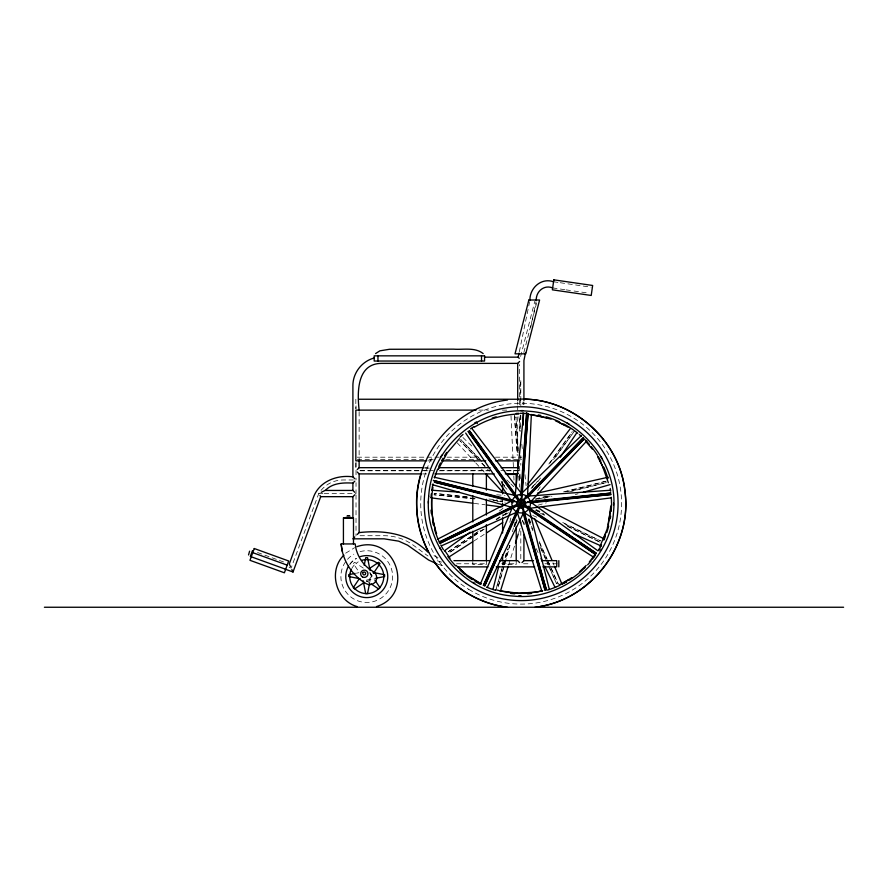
<?xml version="1.0" encoding="UTF-8"?>
<svg xmlns="http://www.w3.org/2000/svg" width="888" height="888" viewBox="0 0 888 888"><rect width="100%" height="100%" fill="white"/><g stroke="black" fill="none" stroke-linecap="round" stroke-linejoin="round"><path stroke-width="0.67" stroke-dasharray="4.44 3.33" d="M519.602 431.08L519.602 415.828M519.602 404.75L519.602 364.557M369.563 583.316L371.084 575.624L370.585 573.06M530.769 327.25L535.975 301.953M519.325 351.759L528.515 307.259M528.793 305.916L529.625 301.865M509.79 522.311L511.133 516.949M520.623 356.454L534.809 301.321M523.853 352.503L537.029 301.321M509.679 545.221L497.913 587.756L510.034 545.343M514.829 526.606L516.661 519.968M502.597 566.189L496.181 588.7L502.83 566.211M502.974 564.868L507.503 548.973M512.409 531.757L513.542 527.783M513.919 526.462L515.429 521.167M516.45 522.81L517.205 520.157M503.219 564.89L507.881 549.006M514.507 526.517L516.45 519.902M508.535 565.212L515.051 544.311M518.714 532.556L521.156 524.719M521.567 523.409L522.388 520.801M353.424 479.975L343.068 479.975A28.538 28.538 0 0 0 318.759 493.562L291.142 568.009L288.578 567.077M371.972 575.513L369.785 578.765L366.522 580.952M537.762 490.565L541.07 485.669M532.289 487.823L535.497 483.338M549.894 463.114L572.294 431.657M531.057 488.589L533.477 485.237M548.828 464.024L572.272 431.635M537.917 481.551L541.147 477.089M555.677 457.02L574.247 431.357L552.136 461.327M534.942 484.637L539.038 479.087M345.665 553.18L354.612 547.696M499.367 510.989L504.983 506.915M472.871 536.485L449.017 552.902L472.993 536.696M474.003 535.697L483.094 529.448M502.408 516.15L506.948 513.02M448.218 551.737L473.304 534.765M474.447 533.988L479.009 530.902M496.103 519.325L502.952 514.685M474.137 535.93L485.558 528.205M504.961 515.062L508.38 512.742M448.251 551.77L472.372 535.741M473.515 534.976L480.408 530.391M496.492 519.702L506.826 512.831M473.937 540.981L485.459 533.588M538.006 505.205L546.364 502.819M575.357 494.538L578.021 493.784M535.575 499.489L548.928 496.026M564.946 491.874L606.326 481.141M535.475 498.901L546.164 496.214M563.547 491.852L606.326 481.107M543.911 498.268L551.925 496.248M569.286 491.885L606.682 482.495L567.787 491.874M538.306 499.012L550.36 496.092M356.377 573.182L358.941 572.682M366.633 580.064L374.336 578.565M478.854 410.112L488.522 410.112M502.342 410.112L507.869 410.112M357.22 457.187L440.148 457.187M447.064 457.187L478.854 457.187M495.437 457.187L521.7 457.187M357.22 459.407L423.565 459.407M429.093 459.407L433.233 459.407M445.676 459.407L480.23 459.407M498.201 459.407L521.7 459.407M427.705 460.85L431.857 460.85M425.308 467.676L428.072 467.676M424.941 468.176L431.857 468.176M359.984 470.351L433.233 470.351M440.148 470.351L491.286 470.351M500.965 470.351L505.106 470.351M506.493 470.351L520.312 470.351M360.173 470.795L422.488 470.795M423.876 470.795L428.027 470.795M439.105 470.795L488.955 470.795M506.693 470.795L520.801 470.795M422.555 473.903L426.695 473.903M318.759 493.562L322.899 493.562M324.286 493.562L356.021 493.562L356.021 482.684M360.04 535.719L384.193 535.719A49.428 49.428 0 0 1 413.586 545.399L425.996 554.589A46.842 46.842 0 0 0 428.038 556.01M456.587 563.769L486.646 563.769M501.676 563.769L516.705 563.769M523.487 563.769L530.18 563.769M544.91 563.769L558.297 563.769M496.703 494.827L505.006 495.426M475.147 498.701L433.955 494.771L475.08 499.045M492.984 500.41L502.597 501.332M466.966 496.769L434.099 493.373L471.106 497.558M488.877 499.034L497.091 499.877M497.025 501.32L505.25 502.164M493.029 500.011L502.63 501.087M474.281 503.407L485.137 504.795M553.546 281.762L558.907 282.539M560.239 282.728L591.042 287.19M552.658 287.923L564.713 289.666M566.045 289.865L572.738 290.831M574.081 291.02L587.468 292.962M438.206 564.368L443.323 565.756M257.531 552.514L285.47 562.637M438.006 557.609L431.723 554.634M532.778 515.429L537.851 517.693M535.841 510.089L543.312 513.641M564.479 523.72L600.599 540.914L562.171 522.222M536.13 509.579L539.86 511.388M540.537 513.308L545.487 515.717M567.787 526.54L599.988 542.18M535.753 510.267L544.399 514.563M566.644 525.596L599.999 542.146M363.27 568.098L354.601 562.271L353.302 563.558L358.397 571.162M366.744 580.952L368.92 582.417M462.937 437.507L471.928 446.209M506.826 479.975L509.812 482.872M510.811 483.838L513.797 486.735M478.166 459.229L459.784 440.559L477.988 459.385M482.04 463.17L486.879 468.076M501.387 482.828L505.25 486.757M479.953 459.351L460.794 439.571L481.696 461.571M501.032 481.107L502.952 483.083M481.829 463.347L486.624 468.298M487.579 469.286L489.499 471.262M503.885 486.113L508.691 491.064M501.676 482.539L505.483 486.535M457.309 442.912L474.925 462.026M475.857 463.036L480.497 468.065M481.418 469.075L484.204 472.083M369.785 572.483L374.148 578.998M522.399 520.29L525.241 526.151M536.163 548.606L538.084 552.547M528.571 519.036L530.858 524.053M539.449 542.879L546.897 559.185M547.474 560.439L558.352 584.271L547.674 560.361M529.104 518.836L530.791 522.61M539.238 541.491L547.119 559.107M528.393 520.757L532.889 530.813M540.759 548.407L548.062 564.746M548.629 566L556.499 583.605L548.795 565.889M528.36 519.125L532.778 529.237M540.514 546.93L546.031 559.573M546.586 560.828L548.24 564.624M553.002 562.715L554.057 565.245M518.947 416.694L520.379 430.525M521.8 444.144L522.533 451.226M524.975 474.68L526.118 485.725M514.43 415.628L517.371 452.758M519.225 476.123L519.558 480.253M518.381 451.237L515.917 416.905L518.137 452.702M519.469 466.344L520.446 480.075M514.396 415.628L517.249 455.5M518.725 476.123L519.513 487.124M519.524 474.725L519.869 480.23M511 415.839L513.752 474.614M513.819 475.979L514.008 480.086M523.92 401.887L523.92 404.651M523.92 521.944L523.92 524.708M523.076 401.987L523.076 404.728M520.801 380.663L520.801 405.627M520.801 415.329L520.801 420.879M520.801 455.544L520.801 465.245M520.801 530.946L520.801 561.027M520.301 382.251L520.301 397.236M520.301 398.601L520.301 405.416M520.301 414.951L520.301 431.302M517.693 401.809L517.693 404.551M517.693 405.927L517.693 410.034M517.693 416.905L517.693 452.58M516.206 519.191L516.206 523.332M516.206 560.661L516.206 564.468L502.608 564.468L502.608 560.661M502.608 481.34L502.608 484.626M502.608 497.968L502.608 503.507M486.391 560.661L486.391 564.468L472.793 564.468L472.793 560.661M359.129 411.632L359.129 459.473M356.021 405.872L356.021 408.624M356.021 462.504L356.021 479.975M356.021 494.916L356.021 535.719M355.833 399.245L355.833 408.835M355.833 463.025L355.833 470.351M360.062 551.615A25.863 25.863 0 0 1 392.607 577.5A25.863 25.863 0 0 1 358.341 601.054A25.863 25.863 0 0 1 345.832 561.394M347.53 559.296A25.863 25.863 0 0 1 353.824 554.201M369.908 573.104A4.706 4.706 0 0 1 366.267 581.285M349.761 564.257A21.012 21.012 0 0 1 356.255 558.408M351.715 568.609A17.027 17.027 0 0 1 358.241 561.849M349.928 564.368A20.801 20.801 0 0 1 356.354 558.585M441.569 562.126A46.842 46.842 0 0 1 434.554 559.606M468.686 589.31A100.444 100.444 0 0 0 621.556 506.271A100.444 100.444 0 0 0 473.204 415.406A100.444 100.444 0 0 0 468.686 589.31"/><path stroke-width="1.33" d="M527.516 496.481L531.357 414.474M517.327 504.062L517.859 505.494M524.875 503.885L523.554 505.827M520.757 495.182L526.673 412.776L521.212 499.5L527.983 414.263L521.989 498.124M521.889 499.544L520.457 499.445M431.812 497.324L431.746 510.711L432.8 518.692M610.8 505.994L608.358 524.586M514.94 497.669L523.643 413.952M432.967 487.301C430.203 502.73 431.468 518.781 436.607 533.588M610.556 510.711L607.137 529.148L599.955 546.464M364.213 565.367L365.734 557.664L367.565 557.664L370.074 570.496M369.563 583.316L367.532 593.584L365.701 593.584L363.192 580.752M525.563 352.558L523.92 360.55L523.92 400.51M536.252 300.621C535.708 291.686 543.967 284.371 552.658 287.923M519.214 358.352L518.215 357.154L519.047 353.113M529.903 300.521C529.537 288.067 541.214 277.389 553.546 281.762M493.029 589.232L498.756 566.344M500.388 591.341L508.125 566.522M515.462 543.012L518.315 533.866M250.327 556.521L252.447 550.671M285.248 569.186L293.018 571.994L320.712 496.67L319.958 495.471M603.64 538.539L605.694 533.588M480.319 584.182L512.498 507.17M524.675 503.529L524.653 502.009M517.693 508.78L483.361 585.525L519.458 506.493L484.659 586.102L518.969 509.446M438.295 469.33L447.252 452.858L459.429 438.605M487.312 587.29L523.52 512.842M249.595 551.171L248.54 554.956M440.77 456.92L441.813 455.111M599.622 548.507L598.579 550.316A90.354 90.354 0 0 0 601.509 544.966M600.088 551.193L601.132 549.372M359.118 578.987L353.28 587.656L354.578 588.955L364.346 582.406M373.426 573.348L379.986 563.58L378.699 562.293L368.92 568.842M560.295 457.242L576.623 433.089M523.354 506.127L525.474 503.008M528.06 484.027L570.374 428.538M589.332 561.915L595.049 554.467M343.9 555.144C327.905 570.562 335.753 600.477 357.02 606.571M530.269 502.264L586.846 440.903M517.349 501.776L517.082 502.963M523.487 506.238L521.312 506.904M523.054 499.889L583.416 437.595L523.498 500.521L583.471 439.571L526.895 497.99M357.22 469.586L359.129 467.676L359.129 460.839M325.552 490.243C332.578 482.861 343.423 482.595 352.902 483.083L354.812 481.174M352.902 518.426L352.902 496.67L354.812 494.76M359.129 410.267C357.176 392.674 356.654 363.603 381.418 363.381L517.693 363.381L519.602 361.471M354.812 536.918L352.902 538.827L384.104 538.827L398.69 541.158L407.625 545.199L428.571 560.006L436.974 563.891M357.22 534.509L359.129 532.6C384.426 529.803 409.135 533.466 427.783 552.036M518.315 473.282L517.693 473.903L505.283 473.903M522.011 562.57L523.92 560.65L523.92 534.387M519.869 495.082L581.34 435.586M579.398 571.85L586.213 565.39M375.569 353.579L379.864 350.838L389.488 349.273L453.657 349.162C463.381 349.916 474.947 346.975 483.172 353.591M444.322 550.882L470.163 532.156M517.671 500.999L519.713 499.522M448.607 557.231L472.793 541.724M486.613 532.856L502.73 522.51M563.958 582.473L571.961 577.566M474.625 423.021L476.434 421.978L477.311 423.487M564.59 582.817L566.411 581.773M474.303 427.195C487.712 419.081 503.152 414.507 518.814 414.008M559.74 584.615L567.998 580.142M437.74 539.105L510.678 501.42M321.201 492.352L325.064 490.442L352.902 490.442L354.812 492.352M516.083 504.761L439.205 542.091L517.66 504.75L439.826 543.367L517.993 505.427M442.357 545.421L517.948 511.666M376.49 606.571C415.651 594.461 395.815 533.411 357.02 546.631M373.881 358.097C361.882 361.394 353.013 372.805 352.902 385.259L352.902 476.856L354.812 478.765M583.361 492.252L610.056 484.637M518.625 507.614L524.508 505.938M537.506 591.841L542.723 590.587M540.215 606.437C591.419 597.924 630.402 547.108 625.352 495.449C622.244 443.623 575.779 399.556 523.865 399.167M537.451 493.129L608.202 477.211M355.089 573.437L348.684 574.691L348.684 576.523L360.228 578.798M375.613 578.31L384.593 576.556L384.593 574.725L373.049 572.438M507.525 400.033C455.933 405.827 414.33 454.523 416.661 506.382C417.194 554.401 454.745 598.379 502.086 606.437M542.069 590.875C526.806 594.438 510.711 594.017 495.659 589.643M534.776 607.303C590.331 601.276 633.322 545.265 624.786 490.043C618.98 438.45 570.285 396.847 518.426 399.167M536.174 592.019L518.814 593.317L500.221 590.875M528.66 508.458L611.444 497.824M522.477 506.948L520.657 507.17L517.859 504.995M527.394 501.72L610.944 493.084L524.597 502.775L611.088 494.505L530.192 502.874M525.308 496.27L610.644 490.209M484.948 357.154L518.215 357.154M358.597 399.245L517.549 399.245M476.079 410.112L355.833 410.112L355.833 460.85L426.329 460.85M520.901 410.6L522.988 410.6M441.525 460.85L485.758 460.85M495.437 460.85L518.936 460.85M359.129 467.676L423.931 467.676M439.105 467.676L490.121 467.676M501.143 467.676L517.693 467.676L518.315 468.298M357.22 471.994L359.129 473.903L421.178 473.903C413.031 499.633 416.172 528.504 428.704 552.325M434.965 473.903L494.25 473.903M506.693 474.414L516.206 474.414M352.902 476.856C337.007 474.581 318.903 481.44 313.364 497.58L289.277 564.024L290.432 566.466M320.712 496.67L352.902 496.67M347.23 515.673L349.683 515.673M346.176 517.249L350.749 517.249M343.423 517.771L353.491 517.771M341.125 543.944L355.2 543.944L355.977 548.618A37.007 37.007 0 0 0 368.409 568.298L374.181 572.305A6.971 6.971 0 0 1 375.48 581.662A6.971 6.971 0 0 1 366.256 583.716A50.938 50.938 0 0 1 341.125 543.944L342.457 551.981M453.935 560.65L489.976 560.65M499.678 560.65L517.693 560.65L519.602 562.57M523.92 560.65L533.488 560.65M541.691 560.65L556.732 560.65L556.732 566.877L542.912 566.877M457.875 566.877L487.967 566.877M496.181 566.877L534.62 566.877M518.914 595.704L521.012 595.704M44.4 607.248L843.6 607.248M431.657 490.209L459.34 492.174M430.858 497.824L472.927 503.23M486.502 504.972L501.431 506.893M528.205 414.263L546.631 417.682M532.833 414.752L551.071 419.125M507.525 607.303C478.51 603.496 451.581 587.001 435.009 562.881M434.099 477.211L517.782 496.037M514.851 500.921L433.3 480.43L517.404 502.253L434.288 482.14L513.075 501.953M432.245 484.637L513.175 507.736M252.758 552.647L287.179 565.134M251.26 556.787L285.681 569.264M573.326 533.533L601.198 545.987M518.437 506.038L521.878 507.581M555.477 420.812L563.958 424.853M541.336 506.449L604.55 539.105M559.74 422.71L567.998 427.195M481.374 583.971L466.566 574.825L457.575 566.777M567.177 422.966L568.997 424.009M472.916 582.284L474.725 583.327M470.34 577.566L478.343 582.473M524.597 512.909L593.695 557.231M371.084 583.871L378.677 588.977L379.975 587.678L374.88 580.075M524.408 504.573L596.359 553.291L523.987 505.205L595.559 554.467L523.609 505.76M529.825 501.498L597.979 550.882M456.088 565.39L462.892 571.85M522.954 499.988L524.042 501.054M486.058 474.103L502.752 492.207M586.213 441.947L592.307 449.084M471.928 428.538L521.7 493.828M518.514 498.634L469.219 430.525L518.803 500.188L468.076 431.357L518.104 500.51M444.677 550.505L449.994 558.241M465.667 433.089L512.82 502.819M601.076 456.821L602.12 458.641M439.782 547.663L440.825 549.472M597.624 456.821L602.097 465.068L608.358 482.739M517.171 503.74L518.814 507.137M541.025 558.585L542.235 561.083M544.666 566.078L554.978 587.29M599.955 460.861L603.995 469.33M291.863 569.541L293.018 571.994M534.543 518.525L551.948 560.195M554.589 566.5L561.971 584.182M517.06 511.655L541.913 591.341M522.688 506.46L546.486 590.02L521.955 506.671L545.121 590.409L522.832 512.198M528.482 506.249L549.272 589.232M432.967 520.024L435.164 529.148M524.519 502.02L524.841 505.139M613.508 503.096L613.508 505.183M558.818 560.65L558.818 566.877M523.076 412.853L523.076 425.197M517.693 363.381L517.693 400.433M517.693 460.817L517.693 467.676M516.206 473.559L516.206 485.492M516.206 527.061L516.206 560.661M502.608 485.492L502.608 493.806M502.608 503.507L502.608 506.748M502.608 517.804L502.608 533.011M502.608 554.767L502.608 560.661M486.391 473.559L486.391 490.154M486.391 499.345L486.391 515.04M486.391 524.719L486.391 560.661M481.518 355.844L481.518 361.039M472.793 473.559L472.793 486.002M472.793 495.682L472.793 521.955M472.793 531.213L472.793 560.661M428.393 501.11L428.393 503.207M377.966 355.844L377.966 361.039M359.129 473.903L359.129 532.6M353.491 543.944L353.491 518.292L343.423 518.292L343.423 543.944M352.902 483.083L352.902 490.442M527.783 497.102A9.324 9.324 0 0 1 523.898 512.576A9.324 9.324 0 0 1 511.976 501.975A9.324 9.324 0 0 1 526.884 496.303M611.499 504.018A90.354 90.354 0 0 1 611.166 511.41M610.633 516.139A90.354 90.354 0 0 1 610.223 518.814M608.68 526.051A90.354 90.354 0 0 1 606.77 532.534M605.383 536.341A90.354 90.354 0 0 1 603.829 540.093M595.604 554.856A90.354 90.354 0 0 1 592.407 559.218M591.164 560.772A90.354 90.354 0 0 1 587.623 564.857M585.27 567.332A90.354 90.354 0 0 1 583.327 569.219M582.35 570.14A90.354 90.354 0 0 1 568.942 580.341M566.633 581.74A90.354 90.354 0 0 1 562.459 584.027M560.028 585.225A90.354 90.354 0 0 1 556.332 586.89M555.744 587.135A90.354 90.354 0 0 1 547.441 590.109M531.59 593.417A90.354 90.354 0 0 1 527.55 593.795M514.751 593.795A90.354 90.354 0 0 1 510.711 593.417M495.471 590.298A90.354 90.354 0 0 1 486.557 587.135M479.842 584.027A90.354 90.354 0 0 1 475.102 581.407M472.205 579.62A90.354 90.354 0 0 1 466.156 575.357M465.09 574.525A90.354 90.354 0 0 1 459.951 570.14M455.6 565.845A90.354 90.354 0 0 1 447.841 556.487M443.401 549.705A90.354 90.354 0 0 1 440.792 544.966M439.593 542.546A90.354 90.354 0 0 1 437.928 538.85M437.673 538.25A90.354 90.354 0 0 1 434.521 529.337M433.289 524.741A90.354 90.354 0 0 1 432.7 522.111M431.324 513.453A90.354 90.354 0 0 1 431.024 510.067M431.024 497.269A90.354 90.354 0 0 1 431.324 493.872M431.857 489.843A90.354 90.354 0 0 1 432.978 483.905M434.521 477.988A90.354 90.354 0 0 1 437.673 469.075M438.75 466.589A90.354 90.354 0 0 1 440.492 462.926M441.747 460.539A90.354 90.354 0 0 1 443.079 458.186M444.466 455.866A90.354 90.354 0 0 1 446.697 452.469M459.951 437.196A90.354 90.354 0 0 1 462.992 434.51M470.54 428.815A90.354 90.354 0 0 1 473.948 426.617M492.274 418.048A90.354 90.354 0 0 1 496.148 416.838M516.095 413.453A90.354 90.354 0 0 1 518.803 413.342M520.146 413.32A90.354 90.354 0 0 1 528.249 413.586M538.261 414.94A90.354 90.354 0 0 1 540.914 415.495M546.142 416.838A90.354 90.354 0 0 1 559.451 421.833M563.647 423.931A90.354 90.354 0 0 1 568.942 426.984M569.486 427.328A90.354 90.354 0 0 1 571.75 428.815M572.338 429.204A90.354 90.354 0 0 1 577.755 433.244M579.298 434.51A90.354 90.354 0 0 1 581.34 436.286M583.849 438.605A90.354 90.354 0 0 1 589.421 444.477M591.164 446.553A90.354 90.354 0 0 1 595.604 452.469M596.003 453.058A90.354 90.354 0 0 1 597.48 455.322M598.201 456.465A90.354 90.354 0 0 1 600.876 461.161M603.829 467.232A90.354 90.354 0 0 1 605.383 470.984M605.616 471.584A90.354 90.354 0 0 1 607.98 478.665M610.223 488.511A90.354 90.354 0 0 1 610.633 491.186M611.277 497.269A90.354 90.354 0 0 1 611.499 503.307M361.494 560.406A17.027 17.027 0 0 1 383.749 575.413A17.027 17.027 0 0 1 363.803 593.373A17.027 17.027 0 0 1 351.193 569.674M360.262 556.621A21.012 21.012 0 0 1 387.745 575.868A21.012 21.012 0 0 1 361.671 596.98A21.012 21.012 0 0 1 348.562 566.1M428.704 496.37C423.676 545.687 464.357 593.339 513.852 596.114C563.181 601.132 610.822 560.45 613.597 510.955C618.614 461.638 577.933 413.986 528.438 411.222C479.12 406.193 431.479 446.875 428.704 496.37M553.823 279.842L552.38 289.832L591.208 295.46L592.651 285.47L553.823 279.842M520.612 503.33L521.256 503.552L520.612 503.33M363.092 572.371L362.704 573.892L363.836 574.98L365.345 574.558L365.723 573.038L364.602 571.939L363.092 572.371M528.871 300.011L515.018 353.824L525.74 353.824L539.593 300.011L528.871 300.011M254.257 548.518L249.972 560.317L284.404 572.793L288.678 560.994L254.257 548.518M520.446 502.575L520.446 504.384L521.489 504.384L522.011 503.474L520.446 502.575M484.559 355.844L374.181 355.844L374.181 361.039L484.559 361.039L484.559 355.844M518.326 507.281A4.584 4.584 0 0 0 525.685 504.295A4.584 4.584 0 0 0 519.425 499.411A4.584 4.584 0 0 0 518.326 507.281M518.969 506.46A3.541 3.541 0 0 0 524.653 504.151A3.541 3.541 0 0 0 519.813 500.377A3.541 3.541 0 0 0 518.969 506.46M519.835 505.339A2.131 2.131 0 0 0 523.254 503.962A2.131 2.131 0 0 0 520.346 501.687A2.131 2.131 0 0 0 519.835 505.339M466.233 583.538A96.925 96.925 0 0 0 617.77 511.288A96.925 96.925 0 0 0 479.431 416.172A96.925 96.925 0 0 0 466.233 583.538M362.471 576.945A3.663 3.663 0 0 0 367.965 573.781A3.663 3.663 0 0 0 362.471 570.607A3.663 3.663 0 0 0 362.471 576.945"/></g></svg>
